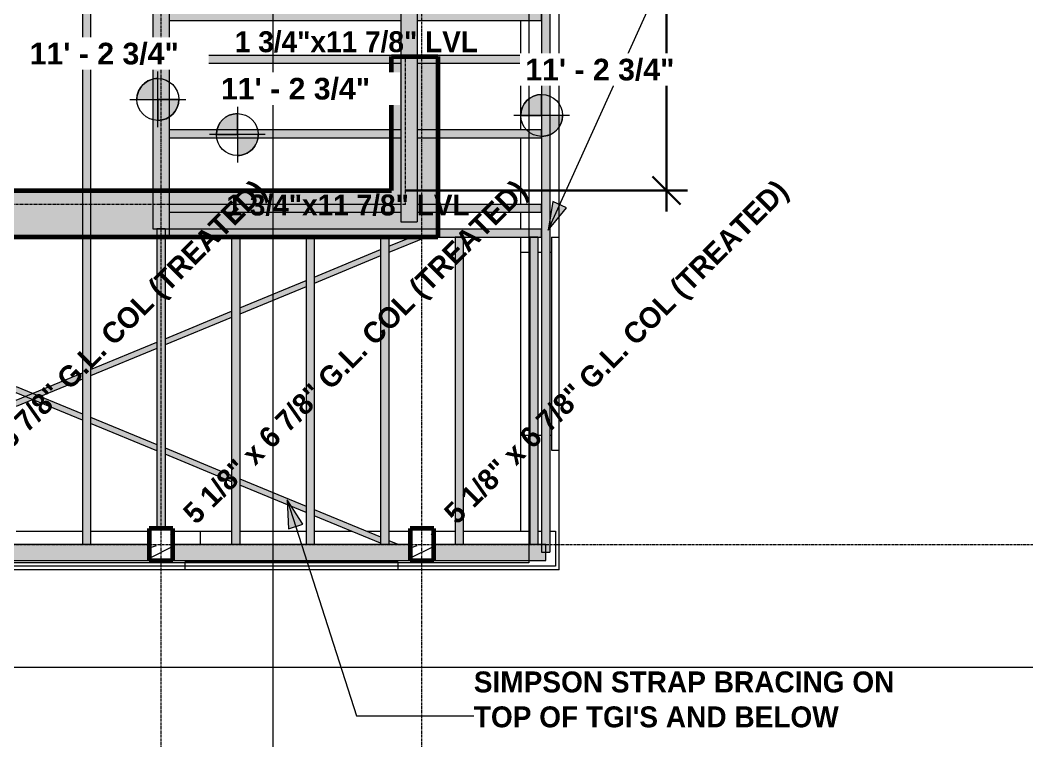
# Model space of a CAD drawing. Header units: inches. Extents: x -3226 to -1722, y 8184 to 8997.
# Drawn here: x -2132 to -1915.9, y 8584.4 to 8739.2 of the extents above; entities that cross this region are included whole.
import ezdxf

# ---------------------------------------------------------------- set-up
doc = ezdxf.new("R2010")
doc.units = ezdxf.units.IN
doc.header["$MEASUREMENT"] = 0
doc.linetypes.add('Dash 1_16_', pattern=[0.12499999999999999, 0.06249999999999999, -0.06249999999999999])
doc.linetypes.add('Grid Line 1_2_', pattern=[0.8749999999999999, 0.4999999999999999, -0.125, 0.125, -0.125])
for name, color, linetype, lineweight in [('A-ANNO-DIMS-1', 211, 'Continuous', 30), ('A-ANNO-NOTE', 131, 'Continuous', 9), ('A-DETL-1', 90, 'Dash 1_16_', 9), ('G-ANNO-DIMS', 111, 'Continuous', 9), ('G-ANNO-SYMB', 111, 'Continuous', 9), ('G-ANNO-TEXT', 231, 'Continuous', 9), ('I-WALL', 2, 'Continuous', 18), ('S-BEAM', 12, 'Continuous', 9), ('S-BEAM-1', 63, 'Continuous', 9), ('S-BEAM-2', 143, 'Continuous', 9), ('S-BEAM-IDEN', 2, 'Continuous', 9), ('S-COLS', 52, 'Continuous', 9), ('S-COLS-1', 7, 'Continuous', 9), ('S-COLS-2', 52, 'Continuous', 60), ('S-COLS-IDEN', 171, 'Continuous', 9), ('S-FNDN-3', 32, 'Continuous', 60), ('S-GRID-1', 1, 'Grid Line 1_2_', 9)]:
    doc.layers.add(name, color=color, linetype=linetype, lineweight=lineweight)
doc.layers.add('S-FNDN-1', color=32, linetype='Continuous', lineweight=18, transparency=0.4)
doc.styles.add('Arial_B', font='arialbd.ttf', dxfattribs={"height": 4.642857142857141})
doc.styles.add('Century Gothic_B', font='GOTHICB.TTF', dxfattribs={"height": 4.499999999999996})
doc.dimstyles.new('OD__1_16__Tol__', dxfattribs={"dimscale": 12, "dimtxt": 4.698757213728865, "dimasz": 0.5, "dimexe": 0.375, "dimexo": 0.2500000000000001, "dimgap": 0.06250000000000001, "dimtad": 1, "dimdec": 4, "dimrnd": 0.0625, "dimzin": 3, "dimdsep": 46, "dimlunit": 4, "dimtxsty": 'Century Gothic_B', "dimblk1": 'OBLIQUE', "dimblk2": 'OBLIQUE', "dimsah": 1, "dimcen": 0.09, "dimdle": 0.375, "dimazin": 0, "dimtfac": 1, "dimtdec": 4, "dimtix": 1, "dimtmove": 0, "dimatfit": 3, "dimfxl": 1, "dimtvp": 1, "dimtfill": 1, "dimfrac": 2, "dimtolj": 1, "dimtzin": 0, "dimlwd": 30, "dimlwe": 30, "dimarcsym": 2})

# ---------------------------------------------------------------- blocks, each defined once
blk = doc.blocks.new('Timber-Column - 5 1_8_ x 6 7_8_ G_L_ COL _TREATED_-1943518-FRAMING - 2ND FLOOR')
at = {"layer": 'S-COLS-1'}
h = blk.add_hatch(dxfattribs=at)
h.set_pattern_fill('FP_1', color=256, style=0, pattern_type=2)
h.set_pattern_definition([(216.87, (2048.973, -4163.885), (23.98977142872239, 15.99364285576162), [3.998, -35.986]), (206.565, (2053.771, -4166.284000000001), (-7.997080657381741, -7.996619158077422), [8.941, -8.941]), (198.435, (2053.771, -4170.282999999999), (-15.99384457876375, -7.997098260641131), [5.057999999999999, -20.23])])
h.paths.add_polyline_path([(2.562499999998181, -3.437499999997299), (2.562499999998181, 3.437500000003183), (-2.562500000001762, 3.437500000003098), (-2.562500000001762, -3.437499999997214), (0.954943077649716, -3.437499999997129)], flags=0)
at = {"layer": 'S-COLS-2'}
for p, q in [((-2.562500000000005, 3.437499999999996), (-2.562500000000005, -3.4375)), ((2.562499999999993, 3.437499999999996), (-2.562500000000005, 3.437499999999996)), ((2.562499999999993, -3.4375), (2.562499999999993, 3.437499999999996)), ((-2.562500000000005, -3.4375), (2.562499999999993, -3.4375))]:
    blk.add_line(p, q, dxfattribs=at)
blk = doc.blocks.new('Timber-Column - 5 1_8_ x 6 7_8_ G_L_ COL _TREATED_-1943520-FRAMING - 2ND FLOOR')
at = {"layer": 'S-COLS-1'}
h = blk.add_hatch(dxfattribs=at)
h.set_pattern_fill('FP_9', color=256, style=0, pattern_type=2)
h.set_pattern_definition([(216.87, (2104.973, -4163.885), (23.98977142872239, 15.99364285576162), [3.998, -35.986]), (206.565, (2109.771, -4166.284000000001), (-7.997080657381741, -7.996619158077422), [8.941, -8.941]), (198.435, (2109.771, -4170.282999999999), (-15.99384457876375, -7.997098260641131), [5.057999999999999, -20.23])])
h.paths.add_polyline_path([(2.56249999999784, -3.437499999996021), (2.56249999999784, 3.437500000004291), (-2.562500000002103, 3.437500000004291), (-2.562500000002103, -3.437499999996021), (-0.3302708750968577, -3.437499999996021)], flags=0)
at = {"layer": 'S-COLS-2'}
for p, q in [((-2.562500000000005, 3.437499999999996), (-2.562500000000005, -3.4375)), ((2.562499999999993, 3.437499999999996), (-2.562500000000005, 3.437499999999996)), ((2.562499999999993, -3.4375), (2.562499999999993, 3.437499999999996)), ((-2.562500000000005, -3.4375), (2.562499999999993, -3.4375))]:
    blk.add_line(p, q, dxfattribs=at)
blk = doc.blocks.new('Plywood Web Joist - 11 7_8_ TJI110 _ 16_ O_C_-V10-FRAMING - 2ND FLOOR')
at = {"layer": 'S-BEAM-2'}
h = blk.add_hatch(color=256, dxfattribs=at)
h.paths.add_polyline_path([(40.05968124512599, -0.8749999999960493), (40.40624999999948, -0.8749999999960493), (40.40624999999948, 0.8750000000041495), (13.65625000000301, 0.8750000000041495), (13.65625000000301, 0.5624999999887449), (18.1562500000071, 0.5624999999887449), (18.1562500000071, -0.8749999999960493), (37.65624999999977, -0.8749999999960493)], flags=0)
h.paths.add_polyline_path([(-39.53125000000232, -0.8749999999961345), (8.156250000006478, -0.8749999999960493), (8.156250000006478, 0.5624999999887449), (10.15625000000295, 0.5624999999887449), (10.15625000000295, 0.8750000000041495), (-39.53125000000232, 0.8750000000040642), (-39.53125000000232, 0.5624999999886596)], flags=0)
at = {"layer": 'S-BEAM'}
for p, q in [((-39.53125000000062, 0.8749999999999303), (-39.53125000000062, -0.8750000000000685)), ((-39.53125000000062, 0.8749999999999303), (10.15625000000461, 0.8749999999999303)), ((13.65625000000475, 0.8749999999999303), (40.40625000000119, 0.8749999999999303)), ((40.40625000000119, -0.8750000000000687), (40.40625000000119, 0.8749999999999302)), ((-39.53125000000062, -0.8750000000000687), (8.156250000007192, -0.8750000000000687)), ((8.156250000007192, -0.8750000000000687), (10.15625000000461, -0.8750000000000687)), ((13.65625000000475, -0.8750000000000687), (18.15625000000719, -0.8750000000000687)), ((18.15625000000719, -0.8750000000000687), (40.40625000000119, -0.8750000000000687))]:
    blk.add_line(p, q, dxfattribs=at)
blk = doc.blocks.new('Plywood Web Joist - 11 7_8_ TJI110 _ 16_ O_C_-V8-FRAMING - 2ND FLOOR')
at = {"layer": 'S-BEAM-2'}
h = blk.add_hatch(color=256, dxfattribs=at)
h.paths.add_polyline_path([(8.156249999999828, -0.8749999999957935), (8.156249999999828, 0.8750000000043626), (-39.53125000000249, 0.8750000000042774), (-39.53125000000249, -0.8749999999958787)], flags=0)
h.paths.add_polyline_path([(18.15625000000113, -0.8749999999957508), (40.40624999999931, -0.8749999999957082), (40.40624999999931, 0.8750000000044479), (18.15625000000113, 0.8750000000044053)], flags=0)
at = {"layer": 'S-BEAM'}
for p, q in [((-39.53125000000062, 0.8749999999999303), (-39.53125000000062, -0.8750000000000685)), ((-39.53125000000062, 0.8749999999999303), (8.156250000001757, 0.8749999999999303)), ((8.156250000001757, 0.8749999999999303), (10.15625000000429, 0.8749999999999303)), ((13.65625000000443, 0.8749999999999303), (18.15625000000191, 0.8749999999999303)), ((18.15625000000191, 0.8749999999999303), (40.40625000000119, 0.8749999999999303)), ((40.40625000000119, -0.8750000000000687), (40.40625000000119, 0.8749999999999302)), ((-39.53125000000062, -0.8750000000000687), (8.156250000001757, -0.8750000000000687)), ((8.156250000001757, -0.8750000000000687), (10.15625000000429, -0.8750000000000687)), ((13.65625000000443, -0.8750000000000687), (18.15625000000207, -0.8750000000000687)), ((18.15625000000207, -0.8750000000000687), (40.40625000000119, -0.8750000000000687))]:
    blk.add_line(p, q, dxfattribs=at)
blk = doc.blocks.new('LVL-Laminated Veneer Lumber - 1 3_4_x11 7_8_ LVL-1959902-FRAMING - 2ND FLOOR')
at = {"layer": 'S-BEAM-1'}
blk.add_hatch(color=256, dxfattribs=at).paths.add_polyline_path([(18.15625000000727, -0.8749999999986925), (40.40624999999965, -0.8749999999958787), (40.40624999999948, 0.8750000000044053), (18.1562500000071, 0.8750000000044053)], flags=0)
at = {"layer": 'S-BEAM'}
for p, q in [((-39.53125000000096, 0.8749999999999593), (-39.53125000000096, -0.8750000000001724)), ((-39.53125000000096, 0.8749999999999593), (18.15625000000862, 0.8749999999999593)), ((18.15625000000862, 0.8749999999999593), (40.40625000000119, 0.8749999999999593)), ((40.40625000000119, -0.8750000000001724), (40.40625000000119, 0.8749999999999593)), ((-39.53125000000096, -0.8750000000001724), (18.15625000000879, -0.8750000000001724)), ((18.15625000000879, -0.8750000000001724), (40.40625000000119, -0.8750000000001724))]:
    blk.add_line(p, q, dxfattribs=at)
blk = doc.blocks.new('LVL-Laminated Veneer Lumber - _2_-1 3_4_ x 11 7_8_ LVL-1960504-FRAMING - 2ND FLOOR')
at = {"layer": 'S-BEAM-1'}
h = blk.add_hatch(color=256, dxfattribs=at)
h.paths.add_polyline_path([(-149.5937500000666, -1.749999999997214), (-96.8437500000022, -1.749999999997129), (-96.8437500000022, 1.750000000003609), (-149.5937500000666, 1.750000000003524), (-149.5937500000666, 1.280994867670728)], flags=0)
h.paths.add_polyline_path([(152.6562500000004, -1.749999999996703), (156.2812499999986, -1.749999999996703), (156.2812499999986, 1.750000000004036), (132.2812499999962, 1.750000000004036), (132.2812499999962, -1.749999999996703), (152.5266203703706, -1.749999999996703)], flags=0)
h.paths.add_polyline_path([(-91.71875000000243, -1.749999999997129), (-40.84375000000386, -1.749999999997044), (-40.84375000000386, 1.750000000003695), (-91.71875000000243, 1.750000000003609), (-91.71875000000243, -0.719820717127618)], flags=0)
h.paths.add_polyline_path([(-30.10041053560064, -1.749999999996873), (15.15624999999721, -1.749999999996788), (15.15624999999721, 1.75000000000378), (-35.71875000000392, 1.750000000003695), (-35.71875000000392, -1.749999999996873)], flags=0)
h.paths.add_polyline_path([(127.1562499999963, -1.749999999996532), (127.1562499999963, 1.750000000004036), (76.28124999999771, 1.75000000000395), (76.28124999999771, -1.749999999996618)], flags=0)
h.paths.add_polyline_path([(20.28124999999715, -1.749999999996788), (71.15624999999777, -1.749999999996618), (71.15624999999777, 1.75000000000395), (20.28124999999715, 1.75000000000378), (20.28124999999715, 1.68974103586001)], flags=0)
at = {"layer": 'S-BEAM'}
for p, q in [((-153.7187500000003, 1.749999999999959), (-149.5937500000648, 1.749999999999959)), ((-149.5937500000648, 1.749999999999959), (-96.84375000000043, 1.749999999999959)), ((-91.71875000000054, 1.749999999999959), (-40.84375000000203, 1.749999999999959)), ((-35.71875000000215, 1.749999999999959), (15.1562499999989, 1.749999999999959)), ((20.2812499999988, 1.749999999999959), (71.15624999999952, 1.749999999999959)), ((76.28124999999942, 1.749999999999959), (127.156249999998, 1.749999999999959)), ((132.2812499999978, 1.749999999999959), (156.2812500000001, 1.749999999999959)), ((156.2812500000001, -1.750000000000173), (156.2812500000001, 1.749999999999959)), ((-153.7187500000003, -1.750000000000173), (-152.5937499998135, -1.750000000000173)), ((-152.5937499998135, -1.750000000000173), (-149.5937500000648, -1.750000000000173)), ((-149.5937500000648, -1.750000000000173), (-96.84375000000043, -1.750000000000173)), ((-91.71875000000054, -1.750000000000173), (-40.84375000000203, -1.750000000000173)), ((-35.71875000000215, -1.750000000000173), (15.1562499999989, -1.750000000000173)), ((20.2812499999988, -1.750000000000173), (71.15624999999952, -1.750000000000173)), ((76.28124999999942, -1.750000000000173), (127.156249999998, -1.750000000000173)), ((132.2812499999978, -1.750000000000173), (156.2812500000001, -1.750000000000173))]:
    blk.add_line(p, q, dxfattribs=at)
blk = doc.blocks.new('LVL-Laminated Veneer Lumber - _2_-1 3_4_ x 11 7_8_ LVL-1960453-FRAMING - 2ND FLOOR')
at = {"layer": 'S-BEAM-1'}
blk.add_hatch(color=256, dxfattribs=at).paths.add_polyline_path([(81.75000000001022, -0.3302708750966871), (81.75000000001022, 1.749999999998579), (-82.25000000001744, 1.749999999998408), (-82.25000000001744, -1.750000000001989), (81.75000000001022, -1.750000000001819)], flags=0)
at = {"layer": 'S-BEAM'}
for p, q in [((-82.25000000001265, 1.749999999999959), (81.75000000001414, 1.749999999999959)), ((81.75000000001414, 1.749999999999959), (90.00000000001158, 1.749999999999959)), ((90.00000000001158, -1.750000000000173), (90.00000000001158, 1.749999999999959)), ((-82.25000000001265, -1.750000000000173), (81.75000000001414, -1.750000000000173)), ((81.75000000001414, -1.750000000000173), (90.00000000001158, -1.750000000000173))]:
    blk.add_line(p, q, dxfattribs=at)
blk = doc.blocks.new('LVL-Laminated Veneer Lumber - _2_-1 3_4_ x 11 7_8_ LVL-2008976-FRAMING - 2ND FLOOR')
at = {"layer": 'S-BEAM-1'}
blk.add_hatch(color=256, dxfattribs=at).paths.add_polyline_path([(52.62500000001011, -1.750000000001819), (52.62500000001011, 1.749999999998238), (-53.87499999999017, 1.749999999998067), (-53.87499999999013, -1.750000000001989), (43.18286371488326, -1.750000000001819)], flags=0)
at = {"layer": 'S-BEAM'}
for p, q in [((-53.87499999998508, 1.749999999999959), (52.6250000000151, 1.749999999999959)), ((52.6250000000151, 1.749999999999959), (88.12499999999999, 1.749999999999959)), ((88.12499999999999, -1.750000000000173), (88.12499999999999, 1.749999999999959)), ((-53.87499999998508, -1.750000000000173), (52.62500000001512, -1.750000000000173)), ((52.62500000001512, -1.750000000000173), (88.12499999999999, -1.750000000000173))]:
    blk.add_line(p, q, dxfattribs=at)
blk = doc.blocks.new('LVL-Laminated Veneer Lumber - 1 3_4_x11 7_8_ LVL-1960503-FRAMING - 2ND FLOOR')
at = {"layer": 'S-BEAM-1'}
blk.add_hatch(color=256, dxfattribs=at).paths.add_polyline_path([(125.1562499999963, 0.874999999998863), (-126.0312500000044, 0.874999999998522), (-126.0312500000044, -0.8750000000019326), (123.4062499999959, -0.8750000000015915), (123.4062499999959, -3.069544618483632e-12), (125.1562499999963, -3.069544618483632e-12)], flags=0)
at = {"layer": 'S-BEAM'}
for p, q in [((-126.0312499999995, 0.8749999999999593), (125.15625, 0.8749999999999593)), ((125.15625, -0.8750000000001724), (125.15625, 0.8749999999999593)), ((-126.0312499999995, -0.8750000000001724), (125.15625, -0.8750000000001724))]:
    blk.add_line(p, q, dxfattribs=at)
blk = doc.blocks.new('LVL-Laminated Veneer Lumber - 1 3_4_x11 7_8_ LVL-V16-FRAMING - 2ND FLOOR')
at = {"layer": 'S-BEAM-1'}
h = blk.add_hatch(color=256, dxfattribs=at)
h.paths.add_polyline_path([(-18.15625000000062, 0.874999999998522), (-40.4062499999988, 0.8749999999997157), (-40.4062499999988, -0.8750000000045758), (-13.65625000000233, -0.87500000000594), (-13.65625000000233, 0.8749999999983514)], flags=0)
h.paths.add_polyline_path([(-10.15625000000227, 0.8749999999980956), (-10.15625000000227, -0.8750000000061958), (39.53125000000301, -0.8750000000087538), (39.53125000000301, 0.8749999999955377), (-8.156249999999316, 0.8749999999980104)], flags=0)
at = {"layer": 'S-BEAM'}
for p, q in [((-40.4062500000005, 0.8750000000001724), (-40.4062500000005, -0.8749999999999593)), ((-13.65625000000471, 0.8750000000001724), (-40.4062500000005, 0.8750000000001724)), ((39.53125000000096, 0.8750000000001724), (-10.15625000000456, 0.8750000000001724)), ((39.53125000000096, -0.8749999999999593), (39.53125000000096, 0.8750000000001724)), ((-13.65625000000471, -0.8749999999999593), (-40.4062500000005, -0.8749999999999593)), ((39.53125000000096, -0.8749999999999593), (-10.15625000000456, -0.8749999999999593))]:
    blk.add_line(p, q, dxfattribs=at)
blk = doc.blocks.new('Plywood Web Joist - 11 7_8_ TJI110 _ 16_ O_C_-V17-FRAMING - 2ND FLOOR')
at = {"layer": 'S-BEAM-2'}
blk.add_hatch(color=256, dxfattribs=at).paths.add_polyline_path([(39.29440960488687, -0.874999999995964), (40.40624999999948, -0.874999999995964), (40.40624999999948, 0.8750000000041495), (18.1562500000071, 0.8750000000041495), (18.1562500000071, -0.874999999995964), (37.65624999999977, -0.874999999995964)], flags=0)
at = {"layer": 'S-BEAM'}
for p, q in [((-39.53125000000062, 0.8749999999999303), (-39.53125000000062, -0.8750000000000685)), ((-39.53125000000062, 0.8749999999999303), (10.15625000000461, 0.8749999999999303)), ((13.65625000000475, 0.8749999999999303), (18.15625000000831, 0.8749999999999303)), ((18.15625000000831, 0.8749999999999303), (40.40625000000119, 0.8749999999999303)), ((40.40625000000119, -0.8750000000000687), (40.40625000000119, 0.8749999999999302)), ((-39.53125000000062, -0.8750000000000687), (10.15625000000461, -0.8750000000000687)), ((13.65625000000475, -0.8750000000000687), (18.15625000000847, -0.8750000000000687)), ((18.15625000000847, -0.8750000000000687), (40.40625000000119, -0.8750000000000687))]:
    blk.add_line(p, q, dxfattribs=at)
blk = doc.blocks.new('Structural Stiffeners 1 - Structural Stiffeners 1-1941439-FRAMING - 2ND FLOOR')
at = {"layer": 'S-BEAM'}
h = blk.add_hatch(color=256, dxfattribs=at)
h.paths.add_polyline_path([(8626.631881505387, 2050.969784290767), (8627.429337944275, 2052.899183847679), (8626.631881505387, 2052.899183847679)], flags=0)
h.paths.add_polyline_path([(8626.800082770264, 2054.649183847678), (8628.152645235941, 2054.649183847678), (8634.042433182369, 2068.899183847678), (8632.689870716691, 2068.899183847678)], flags=0)
h.paths.add_polyline_path([(8633.413178008359, 2070.649183847679), (8634.765740474035, 2070.649183847679), (8640.655528420462, 2084.899183847679), (8639.302965954786, 2084.899183847679)], flags=0)
h.paths.add_polyline_path([(8640.026273246453, 2086.649183847679), (8641.378835712128, 2086.649183847679), (8647.268623658556, 2100.899183847679), (8645.91606119288, 2100.899183847679)], flags=0)
h.paths.add_polyline_path([(8646.639368484546, 2102.649183847679), (8647.991930950224, 2102.649183847679), (8653.881718896653, 2116.899183847682), (8652.529156430975, 2116.899183847682)], flags=0)
h.paths.add_polyline_path([(8653.252463722642, 2118.649183847682), (8654.605026188317, 2118.649183847682), (8658.329564940736, 2127.660489128058), (8657.653283707896, 2129.296712308859)], flags=0)
h.paths.add_polyline_path([(8658.329564940736, 2130.93293548966), (8659.005846173573, 2129.296712308859), (8660.494814134745, 2132.899183847682), (8659.142251669069, 2132.899183847682)], flags=0)
h.paths.add_polyline_path([(8659.865558960737, 2134.649183847683), (8661.218121426413, 2134.649183847683), (8667.10790937284, 2148.899183847682), (8665.755346907164, 2148.899183847682)], flags=0)
h.paths.add_polyline_path([(8666.478654198829, 2150.649183847682), (8667.831216664506, 2150.649183847682), (8673.721004610934, 2164.899183847682), (8672.368442145256, 2164.899183847682)], flags=0)
h.paths.add_polyline_path([(8673.091749436924, 2166.649183847683), (8674.444311902602, 2166.649183847683), (8680.33409984903, 2180.899183847683), (8678.981537383352, 2180.899183847683)], flags=0)
h.paths.add_polyline_path([(8679.704844675018, 2182.649183847683), (8681.057407140695, 2182.649183847683), (8686.947195087123, 2196.899183847682), (8685.594632621445, 2196.899183847682)], flags=0)
h.paths.add_polyline_path([(8686.317939913113, 2198.649183847683), (8687.670502378789, 2198.649183847683), (8693.560290325217, 2212.899183847682), (8692.207727859539, 2212.899183847682), (8689.18808959877, 2205.593344383283)], flags=0)
h = blk.add_hatch(color=256, dxfattribs=at)
h.paths.add_polyline_path([(8626.631881505387, 2204.351193965349), (8628.988627502682, 2198.649183847683), (8630.341189968358, 2198.649183847683), (8626.631881505387, 2207.623640326951), (8626.631881505387, 2205.593344383283)], flags=0)
h.paths.add_polyline_path([(8629.711934794348, 2196.899183847682), (8635.601722740776, 2182.649183847683), (8636.954285206451, 2182.649183847683), (8631.064497260024, 2196.899183847682)], flags=0)
h.paths.add_polyline_path([(8636.325030032442, 2180.899183847683), (8642.21481797887, 2166.649183847683), (8643.567380444547, 2166.649183847683), (8637.67759249812, 2180.899183847683)], flags=0)
h.paths.add_polyline_path([(8642.938125270535, 2164.899183847682), (8648.827913216963, 2150.649183847682), (8650.18047568264, 2150.649183847682), (8644.290687736213, 2164.899183847682)], flags=0)
h.paths.add_polyline_path([(8649.55122050863, 2148.899183847682), (8655.441008455058, 2134.649183847683), (8656.793570920734, 2134.649183847683), (8650.903782974307, 2148.899183847682)], flags=0)
h.paths.add_polyline_path([(8656.164315746724, 2132.899183847682), (8662.054103693152, 2118.649183847682), (8663.40666615883, 2118.649183847682), (8657.516878212402, 2132.899183847682)], flags=0)
h.paths.add_polyline_path([(8662.777410984818, 2116.899183847682), (8668.667198931247, 2102.649183847679), (8670.019761396925, 2102.649183847679), (8664.129973450496, 2116.899183847682)], flags=0)
h.paths.add_polyline_path([(8669.390506222913, 2100.899183847679), (8675.28029416934, 2086.649183847679), (8676.632856635018, 2086.649183847679), (8670.743068688591, 2100.899183847679)], flags=0)
h.paths.add_polyline_path([(8676.003601461009, 2084.899183847679), (8681.893389407436, 2070.649183847679), (8683.245951873112, 2070.649183847679), (8677.356163926685, 2084.899183847679)], flags=0)
h.paths.add_polyline_path([(8682.616696699102, 2068.899183847678), (8688.50648464553, 2054.649183847678), (8689.859047111207, 2054.649183847678), (8683.96925916478, 2068.899183847678)], flags=0)
h.paths.add_polyline_path([(8689.229791937196, 2052.899183847679), (8692.569381505375, 2044.819240770035), (8692.569381505358, 2048.091687131674), (8690.582354402874, 2052.899183847679)], flags=0)
for p, q in [((8686.31793991311, 2198.649183847681), (8692.207727859537, 2212.899183847681)), ((8693.560290325215, 2212.899183847681), (8687.670502378787, 2198.649183847681)), ((8626.631881505384, 2207.62364032695), (8630.341189968354, 2198.649183847681)), ((8628.988627502677, 2198.649183847681), (8626.631881505384, 2204.351193965349)), ((8635.601722740772, 2182.649183847682), (8629.711934794344, 2196.899183847681)), ((8631.064497260022, 2196.899183847681), (8636.95428520645, 2182.649183847682)), ((8679.704844675014, 2182.649183847681), (8685.594632621442, 2196.899183847681)), ((8686.94719508712, 2196.899183847681), (8681.057407140692, 2182.649183847681)), ((8642.214817978866, 2166.649183847681), (8636.325030032438, 2180.899183847681)), ((8637.677592498116, 2180.899183847681), (8643.567380444543, 2166.649183847681)), ((8673.09174943692, 2166.649183847681), (8678.981537383348, 2180.899183847681)), ((8680.334099849026, 2180.899183847681), (8674.444311902598, 2166.649183847681)), ((8648.82791321696, 2150.649183847681), (8642.938125270532, 2164.899183847681)), ((8644.29068773621, 2164.899183847681), (8650.180475682637, 2150.649183847681)), ((8666.478654198827, 2150.649183847681), (8672.368442145254, 2164.899183847681)), ((8673.721004610932, 2164.899183847681), (8667.831216664505, 2150.649183847681)), ((8655.441008455055, 2134.649183847681), (8649.551220508627, 2148.899183847681)), ((8650.903782974305, 2148.899183847681), (8656.793570920732, 2134.649183847682)), ((8659.865558960732, 2134.649183847682), (8665.755346907159, 2148.899183847681)), ((8667.107909372837, 2148.899183847681), (8661.21812142641, 2134.649183847682)), ((8653.252463722638, 2118.649183847681), (8659.142251669065, 2132.899183847681)), ((8660.494814134743, 2132.899183847681), (8654.605026188316, 2118.649183847681)), ((8662.054103693148, 2118.649183847681), (8656.16431574672, 2132.899183847681)), ((8657.516878212398, 2132.899183847681), (8663.406666158826, 2118.649183847681)), ((8646.639368484543, 2102.649183847677), (8652.529156430972, 2116.899183847681)), ((8653.88171889665, 2116.899183847681), (8647.99193095022, 2102.649183847677)), ((8668.667198931244, 2102.649183847677), (8662.777410984816, 2116.899183847681)), ((8664.129973450492, 2116.899183847681), (8670.019761396921, 2102.649183847677)), ((8640.026273246449, 2086.649183847678), (8645.916061192876, 2100.899183847678)), ((8647.268623658554, 2100.899183847678), (8641.378835712127, 2086.649183847677)), ((8675.280294169337, 2086.649183847677), (8669.39050622291, 2100.899183847677)), ((8670.743068688587, 2100.899183847677), (8676.632856635015, 2086.649183847677)), ((8633.413178008353, 2070.649183847677), (8639.302965954781, 2084.899183847677)), ((8640.655528420459, 2084.899183847677), (8634.765740474031, 2070.649183847677)), ((8681.893389407433, 2070.649183847677), (8676.003601461005, 2084.899183847677)), ((8677.356163926683, 2084.899183847677), (8683.24595187311, 2070.649183847677)), ((8626.80008277026, 2054.649183847677), (8632.689870716687, 2068.899183847677)), ((8634.042433182365, 2068.899183847677), (8628.152645235938, 2054.649183847677)), ((8688.506484645526, 2054.649183847677), (8682.616696699099, 2068.899183847677)), ((8683.969259164776, 2068.899183847677), (8689.859047111204, 2054.649183847677)), ((8627.429337944272, 2052.899183847677), (8626.631881505384, 2050.969784290764)), ((8692.56938150537, 2044.819240770034), (8689.229791937192, 2052.899183847677)), ((8690.58235440287, 2052.899183847677), (8692.569381505355, 2048.091687131672))]:
    blk.add_line(p, q, dxfattribs=at)
blk = doc.blocks.new('Plywood Web Joist - 11 7_8_ TJI360 _ 16_ O_C_-2000565-FRAMING - 2ND FLOOR')
at = {"layer": 'S-BEAM-2'}
blk.add_hatch(color=256, dxfattribs=at).paths.add_polyline_path([(33.40624999998231, 0.8749999999986925), (-32.53124999999138, 0.8749999999986925), (-32.53124999999138, -0.8750000000015915), (33.40624999998231, -0.8750000000015915)], flags=0)
at = {"layer": 'S-BEAM'}
for p, q in [((-32.5312499999881, 0.8749999999999303), (-32.5312499999881, -0.8750000000000685)), ((-32.5312499999881, 0.8749999999999303), (33.40624999998658, 0.8749999999999303)), ((33.40624999998658, -0.8750000000000687), (33.40624999998658, 0.8749999999999302)), ((-32.5312499999881, -0.8750000000000687), (33.40624999998658, -0.8750000000000687))]:
    blk.add_line(p, q, dxfattribs=at)
blk = doc.blocks.new('Plywood Web Joist - 11 7_8_ TJI360 _ 16_ O_C_-V29-FRAMING - 2ND FLOOR')
at = {"layer": 'S-BEAM-2'}
blk.add_hatch(color=256, dxfattribs=at).paths.add_polyline_path([(33.40624999998231, 0.8749999999983514), (-32.53124999998857, 0.8749999999983514), (-32.53124999998857, -0.875000000001762), (33.40624999998231, -0.875000000001762), (33.40624999998231, -0.4680468046922783)], flags=0)
at = {"layer": 'S-BEAM'}
for p, q in [((-32.5312499999881, 0.8749999999999303), (-32.5312499999881, -0.8750000000000685)), ((-32.5312499999881, 0.8749999999999303), (33.40624999998658, 0.8749999999999303)), ((33.40624999998658, -0.8750000000000687), (33.40624999998658, 0.8749999999999302)), ((-32.5312499999881, -0.8750000000000687), (33.40624999998658, -0.8750000000000687))]:
    blk.add_line(p, q, dxfattribs=at)
blk = doc.blocks.new('Plywood Web Joist - 11 7_8_ TJI360 _ 16_ O_C_-2273174-FRAMING - 2ND FLOOR')
at = {"layer": 'S-BEAM-2'}
blk.add_hatch(color=256, dxfattribs=at).paths.add_polyline_path([(30.03124999998266, 0.8749999999981809), (-32.53124999998848, 0.8749999999981809), (-32.53124999998848, -0.8750000000019326), (30.03124999998266, -0.8750000000019326), (30.03124999998266, -0.3302708751026557)], flags=0)
at = {"layer": 'S-BEAM'}
for p, q in [((-34.28124999998612, 0.8749999999999303), (-34.28124999998612, -0.8750000000000685)), ((-34.28124999998612, 0.8749999999999303), (-32.53124999998509, 0.8749999999999303)), ((-32.53124999998509, 0.8749999999999303), (30.03124999998691, 0.8749999999999303)), ((-34.28124999998612, -0.8750000000000687), (-32.53124999998509, -0.8750000000000687)), ((-32.53124999998509, -0.8750000000000687), (30.03124999998691, -0.8750000000000687))]:
    blk.add_line(p, q, dxfattribs=at)
blk = doc.blocks.new('Plywood Web Joist - 11 7_8_ TJI360 _ 16_ O_C_-2000566-FRAMING - 2ND FLOOR')
at = {"layer": 'S-BEAM-2'}
h = blk.add_hatch(color=256, dxfattribs=at)
h.paths.add_polyline_path([(124.7187499999961, 0.8749999999990336), (58.78125000002523, 0.8749999999990336), (58.78125000002523, -0.875000000001421), (124.7187499999961, -0.875000000001421)], flags=0)
h.paths.add_polyline_path([(48.78125000002486, 0.874999999998863), (-115.2187500000028, 0.8749999999986925), (-115.2187500000028, -0.875000000001762), (48.78125000002486, -0.8750000000015915)], flags=0)
at = {"layer": 'S-BEAM'}
for p, q in [((-115.2187499999987, 0.8749999999999303), (48.78125000002782, 0.8749999999999303)), ((48.78125000002782, 0.8749999999999303), (58.78125000002807, 0.8749999999999303)), ((58.78125000002807, 0.8749999999999303), (124.7187500000002, 0.8749999999999303)), ((124.7187500000002, -0.8750000000000687), (124.7187500000002, 0.8749999999999302)), ((-115.2187499999987, -0.8750000000000687), (48.78125000002782, -0.8750000000000687)), ((48.78125000002782, -0.8750000000000687), (58.78125000002798, -0.8750000000000687)), ((58.78125000002798, -0.8750000000000687), (124.7187500000002, -0.8750000000000687))]:
    blk.add_line(p, q, dxfattribs=at)
blk = doc.blocks.new('_Oblique')
at = {"color": 0, "linetype": 'ByBlock', "lineweight": -2}
blk.add_line((-0.5, -0.5), (0.5, 0.5), dxfattribs=at)
blk = doc.blocks.new('DIMBLOCK2-FRAMING - 2ND FLOOR')
at = {"layer": 'A-ANNO-DIMS-1', "color": 0, "lineweight": 30, "transparency": 16777216}
for p, q in [((-1993.314950775969, 8698.069381505364), (-1993.314950775969, 8871.069381505391)), ((-2049.336683847666, 8866.569381505391), (-1988.814950775969, 8866.569381505391)), ((-2049.33668384766, 8702.569381505364), (-1988.814950775969, 8702.569381505364))]:
    blk.add_line(p, q, dxfattribs=at)
at = {"layer": 'Defpoints', "color": 0, "transparency": 16777216}
for p in [(-2052.336683847666, 8866.569381505391), (-1993.314950775969, 8866.569381505391), (-2052.33668384766, 8702.569381505364)]:
    blk.add_point(p, dxfattribs=at)
at = {"layer": 'A-ANNO-DIMS-1', "color": 0, "lineweight": 30, "transparency": 16777216, "xscale": 5.999999999999999, "yscale": 5.999999999999999, "zscale": 5.999999999999999}
for p, rotation in [((-1993.314950775969, 8866.569381505391), 90), ((-1993.314950775969, 8702.569381505364), 270)]:
    blk.add_blockref('_Oblique', p, dxfattribs=dict(at, rotation=rotation))
at = {"layer": 'A-ANNO-DIMS-1', "color": 0, "transparency": 16777216, "insert": (-1996.42813910071, 8784.569381505375), "char_height": 4.499999999999996, "attachment_point": 5, "rotation": 90, "style": 'Century Gothic_B', "bg_fill": 3, "box_fill_scale": 1.25, "bg_fill_color": 256, "bg_fill_true_color": 13158600, "bg_fill_transparency": 0}
blk.add_mtext('\\A1;13\'-8"', dxfattribs=at)
blk = doc.blocks.new('Spot Elevations - Spot Elevation - Target Filled-1560264-FRAMING - 2ND FLOOR')
at = {"layer": 'G-ANNO-DIMS'}
h = blk.add_hatch(color=256, dxfattribs=at)
edge = h.paths.add_edge_path(flags=0)
edge.add_line((1.249000902703301e-16, 0), (-0.09374999999999985, 0))
edge.add_arc((5.724587470723462e-16, -3.434752482434078e-16), 0.09375000000000037, 90.00000000000063, 180.0000000000002, ccw=False)
edge.add_line((1.249000902703301e-16, 0.09375000000000007), (1.249000902703301e-16, 0))
h = blk.add_hatch(color=256, dxfattribs=at)
edge = h.paths.add_edge_path(flags=0)
edge.add_line((1.249000902703301e-16, 0), (0.09375000000000029, 0))
edge.add_arc((2.289834988289385e-16, 6.245004513516504e-17), 0.09374999999999996, 269.99999999999955, 359.99999999999966, ccw=False)
edge.add_line((1.249000902703301e-16, -0.09375), (1.249000902703301e-16, 0))
for p, q in [((-2.706168622523819e-16, 0.1243846875261664), (-2.706168622523819e-16, -0.125)), ((1.249000902703301e-16, 0), (1.249000902703301e-16, 0.09375000000000007)), ((0.1250000000000001, 7.067913962433002e-16), (-0.1249999999999998, 7.067913962433002e-16)), ((-0.09374999999999985, 0), (1.249000902703301e-16, 0)), ((1.249000902703301e-16, 0), (1.249000902703301e-16, -0.09375)), ((0.09375000000000029, 0), (1.249000902703301e-16, 0))]:
    blk.add_line(p, q, dxfattribs=at)
blk.add_circle((1.249000902703301e-16, 0), 0.09375000000000007, dxfattribs=at)
for centre, radius, start, end in [((5.724587470723462e-16, -3.434752482434078e-16), 0.09375000000000037, 90.00000000000026, 179.9999999999999), ((2.289834988289385e-16, 6.245004513516504e-17), 0.09374999999999996, 269.9999999999992, 359.9999999999993)]:
    blk.add_arc(centre, radius, start, end, dxfattribs=at)

msp = doc.modelspace()

# ---------------------------------------------------------------- hatches: boundary and pattern name
at = {"layer": 'G-ANNO-TEXT'}
msp.add_hatch(color=256, dxfattribs=at).paths.add_polyline_path([(-2074.71455149553, 8636.09846079213), (-2074.411546126737, 8629.894198430127), (-2071.350009967671, 8630.876914659288)], flags=0)
at = {"layer": 'S-FNDN-1'}
h = msp.add_hatch(color=256, dxfattribs=at)
h.paths.add_polyline_path([(-2046.836683847663, 8702.569381505364), (-2046.836683847663, 8731.319381505378), (-2050.336683847664, 8731.319381505378), (-2050.336683847664, 8702.569381505364)], flags=0)
h.paths.add_polyline_path([(-2046.836683847663, 8837.819381505378), (-2046.836683847663, 8872.069381505393), (-2050.336683847663, 8872.069381505393), (-2050.336683847663, 8837.819381505378)], flags=0)
h.paths.add_polyline_path([(-2052.336683847666, 8874.319381505387), (-2042.336683847665, 8874.319381505387), (-2042.336683847665, 8876.069381505393), (-2052.336683847666, 8876.069381505391)], flags=0)
h = msp.add_hatch(color=256, dxfattribs=at)
h.paths.add_polyline_path([(-2050.336683847664, 8713.881881505393), (-2050.336683847664, 8715.631881505391), (-2052.33668384766, 8715.631881505391), (-2052.33668384766, 8713.881881505393), (-2050.360009892512, 8713.881881505393)], flags=0)
h.paths.add_polyline_path([(-2044.819240770019, 8713.881881505393), (-2042.336683847659, 8713.881881505393), (-2042.336683847659, 8715.631881505391), (-2046.836683847663, 8715.631881505391), (-2046.836683847663, 8713.881881505393)], flags=0)
h.paths.add_polyline_path([(-2042.836683847654, 8729.881881505393), (-2042.336683847659, 8729.881881505393), (-2042.336683847659, 8731.319381505378), (-2046.836683847663, 8731.319381505378), (-2046.836683847663, 8729.881881505393), (-2044.819240770019, 8729.881881505393)], flags=0)
h.paths.add_polyline_path([(-2050.336683847664, 8729.881881505393), (-2050.336683847664, 8731.319381505378), (-2052.33668384766, 8731.319381505378), (-2052.33668384766, 8729.881881505393), (-2050.360009892512, 8729.881881505393)], flags=0)
h.paths.add_polyline_path([(-2050.336683847663, 8841.881881505393), (-2050.336683847663, 8843.631881505395), (-2052.336683847666, 8843.631881505395), (-2052.336683847666, 8841.881881505393)], flags=0)
h.paths.add_polyline_path([(-2042.336683847665, 8841.881881505393), (-2042.336683847665, 8843.631881505395), (-2046.836683847663, 8843.631881505395), (-2046.836683847663, 8841.881881505393), (-2043.749727325931, 8841.881881505393)], flags=0)
h.paths.add_polyline_path([(-2050.336683847663, 8857.881881505393), (-2050.336683847663, 8859.631881505393), (-2052.336683847666, 8859.631881505393), (-2052.336683847666, 8857.881881505393)], flags=0)
h.paths.add_polyline_path([(-2042.336683847665, 8857.881881505393), (-2042.336683847665, 8859.631881505393), (-2046.836683847663, 8859.631881505393), (-2046.836683847663, 8857.881881505393)], flags=0)
h.paths.add_polyline_path([(-2044.961683847667, 8873.881881505393), (-2042.336683847665, 8873.881881505393), (-2042.336683847665, 8874.319381505387), (-2052.336683847666, 8874.319381505387), (-2052.336683847666, 8873.944381505391), (-2044.961683847667, 8873.944381505391)], flags=0)
h = msp.add_hatch(color=256, dxfattribs=at)
h.paths.add_polyline_path([(-2050.336683847664, 8702.569381505364), (-2050.336683847664, 8713.881881505393), (-2052.33668384766, 8713.881881505393), (-2052.33668384766, 8702.569381505364), (-2050.360009892512, 8702.569381505364)], flags=0)
h.paths.add_polyline_path([(-2046.836683847663, 8702.569381505364), (-2042.336683847659, 8702.569381505364), (-2042.336683847659, 8713.881881505393), (-2046.836683847663, 8713.881881505393)], flags=0)
h.paths.add_polyline_path([(-2044.819240770019, 8715.631881505391), (-2042.336683847659, 8715.631881505391), (-2042.336683847659, 8729.881881505393), (-2046.836683847663, 8729.881881505393), (-2046.836683847663, 8715.631881505391)], flags=0)
h.paths.add_polyline_path([(-2050.360009892512, 8715.631881505391), (-2050.336683847664, 8715.631881505391), (-2050.336683847664, 8729.881881505393), (-2052.33668384766, 8729.881881505393), (-2052.33668384766, 8715.631881505391)], flags=0)
h.paths.add_polyline_path([(-2046.836683847663, 8837.819381505378), (-2042.336683847665, 8837.819381505378), (-2042.336683847665, 8841.881881505393), (-2046.836683847663, 8841.881881505393)], flags=0)
h.paths.add_polyline_path([(-2050.336683847663, 8837.819381505378), (-2050.336683847663, 8841.881881505393), (-2052.336683847666, 8841.881881505393), (-2052.336683847666, 8837.819381505378)], flags=0)
h.paths.add_polyline_path([(-2044.358422978105, 8843.631881505395), (-2042.336683847665, 8843.631881505395), (-2042.336683847665, 8857.881881505393), (-2046.836683847663, 8857.881881505393), (-2046.836683847663, 8843.631881505395)], flags=0)
h.paths.add_polyline_path([(-2052.336683847666, 8843.631881505395), (-2050.336683847663, 8843.631881505395), (-2050.336683847663, 8857.881881505393), (-2052.336683847666, 8857.881881505393)], flags=0)
h.paths.add_polyline_path([(-2052.336683847666, 8859.631881505393), (-2050.336683847663, 8859.631881505393), (-2050.336683847663, 8869.819381505391), (-2052.336683847666, 8869.819381505391), (-2052.336683847666, 8863.00006863578)], flags=0)
h.paths.add_polyline_path([(-2046.836683847663, 8859.631881505393), (-2042.336683847665, 8859.631881505393), (-2042.336683847665, 8869.819381505391), (-2046.836683847663, 8869.819381505391), (-2046.836683847663, 8863.00006863578)], flags=0)
h = msp.add_hatch(color=256, dxfattribs=at)
h.paths.add_polyline_path([(-2150.649183847667, 8692.569381505364), (-2150.649183847667, 8702.569381505362), (-2164.899183847667, 8702.569381505362), (-2164.899183847667, 8692.569381505362)], flags=0)
h.paths.add_polyline_path([(-2102.649183847663, 8692.569381505364), (-2102.649183847664, 8694.319381505366), (-2103.52418384767, 8694.319381505366), (-2103.52418384767, 8702.569381505362), (-2116.899183847667, 8702.569381505362), (-2116.899183847666, 8692.569381505364)], flags=0)
h.paths.add_polyline_path([(-2118.649183847667, 8692.569381505364), (-2118.649183847667, 8702.569381505362), (-2132.899183847667, 8702.569381505362), (-2132.899183847667, 8692.569381505364)], flags=0)
h.paths.add_polyline_path([(-2210.336683847666, 8692.569381505362), (-2198.649183847667, 8692.569381505362), (-2198.649183847668, 8702.569381505362), (-2210.336683847666, 8702.569381505362), (-2210.336683847666, 8693.724596173572)], flags=0)
h.paths.add_polyline_path([(-2134.649183847667, 8692.569381505364), (-2134.649183847668, 8702.569381505362), (-2148.899183847667, 8702.569381505362), (-2148.899183847667, 8692.569381505364)], flags=0)
h.paths.add_polyline_path([(-2100.024183847669, 8692.569381505364), (-2100.024183847669, 8694.319381505366), (-2100.899183847663, 8694.319381505366), (-2100.899183847663, 8692.569381505364)], flags=0)
h.paths.add_polyline_path([(-2196.899183847667, 8692.569381505362), (-2182.649183847668, 8692.569381505362), (-2182.649183847668, 8702.569381505362), (-2196.899183847667, 8702.569381505362), (-2196.899183847667, 8693.41985618891)], flags=0)
h.paths.add_polyline_path([(-2180.899183847667, 8692.569381505362), (-2166.649183847667, 8692.569381505362), (-2166.649183847668, 8702.569381505362), (-2180.899183847668, 8702.569381505362), (-2180.899183847668, 8693.724596173572)], flags=0)
h.paths.add_polyline_path([(-2042.336683847659, 8694.319381505366), (-2042.336683847659, 8697.881881505393), (-2046.836683847663, 8697.881881505393), (-2046.836683847663, 8695.819381505393), (-2050.336683847664, 8695.819381505393), (-2050.336683847664, 8697.881881505393), (-2100.024183847669, 8697.881881505393), (-2100.024183847669, 8694.319381505366), (-2044.086683847662, 8694.319381505366)], flags=0)
h.paths.add_polyline_path([(-2046.836683847663, 8699.631881505393), (-2042.336683847659, 8699.631881505393), (-2042.336683847659, 8702.569381505364), (-2046.836683847663, 8702.569381505364)], flags=0)
h.paths.add_polyline_path([(-2050.336683847664, 8699.631881505393), (-2050.336683847664, 8702.569381505364), (-2100.024183847669, 8702.569381505362), (-2100.024183847669, 8699.631881505393), (-2050.360009892512, 8699.631881505393)], flags=0)
h = msp.add_hatch(color=256, dxfattribs=at)
h.paths.add_polyline_path([(-2116.899183847666, 8692.569381505364), (-2116.899183847667, 8702.569381505362), (-2118.649183847667, 8702.569381505362), (-2118.649183847667, 8692.569381505364)], flags=0)
h.paths.add_polyline_path([(-2198.649183847667, 8692.569381505362), (-2196.899183847667, 8692.569381505362), (-2196.899183847667, 8702.569381505362), (-2198.649183847668, 8702.569381505362), (-2198.649183847668, 8693.309096695239)], flags=0)
h.paths.add_polyline_path([(-2132.899183847667, 8692.569381505364), (-2132.899183847667, 8702.569381505362), (-2134.649183847668, 8702.569381505362), (-2134.649183847667, 8692.569381505364)], flags=0)
h.paths.add_polyline_path([(-2182.649183847668, 8692.569381505362), (-2180.899183847667, 8692.569381505362), (-2180.899183847668, 8702.569381505362), (-2182.649183847668, 8702.569381505362), (-2182.649183847668, 8693.724596173572)], flags=0)
h.paths.add_polyline_path([(-2148.899183847667, 8692.569381505364), (-2148.899183847667, 8702.569381505362), (-2150.649183847667, 8702.569381505362), (-2150.649183847667, 8692.569381505364)], flags=0)
h.paths.add_polyline_path([(-2166.649183847667, 8692.569381505362), (-2164.899183847667, 8692.569381505362), (-2164.899183847667, 8702.569381505362), (-2166.649183847668, 8702.569381505362), (-2166.649183847668, 8693.724596173572)], flags=0)
h.paths.add_polyline_path([(-2100.899183847663, 8692.569381505364), (-2100.899183847663, 8694.319381505366), (-2102.649183847664, 8694.319381505366), (-2102.649183847663, 8692.569381505364), (-2102.104454722764, 8692.569381505364)], flags=0)
h.paths.add_polyline_path([(-2046.836683847663, 8697.881881505393), (-2042.336683847659, 8697.881881505393), (-2042.336683847659, 8699.631881505393), (-2046.836683847663, 8699.631881505393)], flags=0)
h.paths.add_polyline_path([(-2050.360009892512, 8697.881881505393), (-2050.336683847664, 8697.881881505393), (-2050.336683847664, 8699.631881505393), (-2100.024183847669, 8699.631881505393), (-2100.024183847669, 8697.881881505393), (-2052.33668384766, 8697.881881505393)], flags=0)
h = msp.add_hatch(color=256, dxfattribs=at)
h.paths.add_polyline_path([(-2100.024183847669, 8694.319381505366), (-2100.024183847669, 8702.569381505362), (-2103.52418384767, 8702.569381505362), (-2103.52418384767, 8694.319381505366), (-2102.104454722764, 8694.319381505366)], flags=0)
h.paths.add_polyline_path([(-2048.091687131659, 8692.569381505364), (-2042.336683847659, 8692.569381505364), (-2042.336683847659, 8694.319381505366), (-2100.024183847669, 8694.319381505366), (-2100.024183847669, 8692.569381505364), (-2050.360009892512, 8692.569381505364)], flags=0)
h.paths.add_polyline_path([(-2046.836683847663, 8695.819381505393), (-2046.836683847663, 8702.569381505364), (-2050.336683847664, 8702.569381505364), (-2050.336683847664, 8695.819381505393)], flags=0)

# ---------------------------------------------------------------- linework, layer by layer
at = {"layer": 'A-DETL-1'}
for q in [(-2049.33668384766, 8731.319381505373), (-2210.336683847665, 8699.56938150536)]:
    msp.add_line((-2049.336683847655, 8699.56938150536), q, dxfattribs=at)
at = {"layer": 'G-ANNO-SYMB'}
for p, q in [((-2077.798738118718, 8968.131521719477), (-2077.798738118719, 8212.513981307666)), ((-3196.82700310181, 8600.16698472336), (-1800.378008586268, 8600.166984723357))]:
    msp.add_line(p, q, dxfattribs=at)
at = {"layer": 'G-ANNO-TEXT'}
for p, q in [((-2074.71455149553, 8636.09846079213), (-2074.411546126737, 8629.894198430127)), ((-2071.350009967671, 8630.876914659288), (-2074.71455149553, 8636.09846079213)), ((-2074.71455149553, 8636.09846079213), (-2059.843400460012, 8589.769148961139)), ((-2074.411546126737, 8629.894198430127), (-2071.350009967671, 8630.876914659288)), ((-2059.843400460012, 8589.769148961139), (-2034.651594701141, 8589.769148961139))]:
    msp.add_line(p, q, dxfattribs=at)
at = {"layer": 'I-WALL'}
for p, q in [((-2016.336683847666, 8621.131881505387), (-2016.336683847665, 8877.319381505387)), ((-2022.836683847665, 8876.06938150539), (-2022.836683847665, 8622.631881505387)), ((-2024.586683847666, 8731.63188150539), (-2024.586683847665, 8739.069381505398)), ((-2024.586683847666, 8715.63188150539), (-2024.586683847666, 8729.88188150539)), ((-2024.586683847666, 8699.63188150539), (-2024.586683847666, 8713.88188150539)), ((-2024.586683847666, 8694.319381505362), (-2024.586683847666, 8697.88188150539)), ((-2024.586683847666, 8629.381881505387), (-2024.586683847666, 8692.569381505362)), ((-2017.961683847666, 8692.521881505387), (-2017.961683847666, 8646.771881505387)), ((-2017.961683847666, 8692.521881505387), (-2016.336683847666, 8692.521881505387)), ((-2022.649183847661, 8689.271881505387), (-2024.586683847666, 8689.271881505387)), ((-2020.086683847665, 8689.271881505387), (-2020.899183847662, 8689.271881505387)), ((-2017.961683847665, 8689.271881505387), (-2018.336683847665, 8689.271881505387)), ((-2024.586683847666, 8650.021881505389), (-2022.649183847662, 8650.021881505389)), ((-2020.899183847662, 8650.021881505389), (-2020.086683847666, 8650.021881505389)), ((-2018.336683847665, 8650.021881505389), (-2017.961683847665, 8650.021881505389)), ((-2017.961683847666, 8646.771881505387), (-2016.336683847666, 8646.771881505387)), ((-2132.899183847666, 8629.381881505387), (-2118.649183847666, 8629.381881505387)), ((-2116.899183847666, 8629.381881505387), (-2104.336683847668, 8629.381881505387)), ((-2099.211683847668, 8629.381881505387), (-2086.649183847662, 8629.381881505387)), ((-2093.399183847668, 8629.381881505387), (-2093.399183847668, 8626.631881505387)), ((-2084.899183847662, 8629.381881505387), (-2070.649183847662, 8629.381881505387)), ((-2068.899183847662, 8629.381881505387), (-2060.895695998886, 8629.381881505387)), ((-2057.623249637284, 8629.381881505387), (-2054.649183847662, 8629.381881505387)), ((-2052.899183847662, 8629.381881505387), (-2048.33668384767, 8629.381881505387)), ((-2043.21168384767, 8629.381881505387), (-2038.649183847662, 8629.381881505387)), ((-2036.899183847662, 8629.381881505387), (-2022.649183847662, 8629.381881505387)), ((-2020.899183847662, 8629.381881505387), (-2020.086683847666, 8629.381881505387)), ((-2018.336683847666, 8629.381881505387), (-2017.086683847665, 8629.381881505387)), ((-2017.086683847665, 8629.381881505387), (-2017.086683847665, 8621.881881505387)), ((-2022.836683847665, 8622.631881505387), (-2291.33668384772, 8622.631881505387)), ((-2017.086683847665, 8621.881881505387), (-2291.33668384772, 8621.881881505387)), ((-2096.649183847669, 8622.75688150539), (-2096.649183847669, 8621.131881505387)), ((-2050.899183847669, 8622.75688150539), (-2096.649183847669, 8622.75688150539)), ((-2093.399183847668, 8623.13188150539), (-2093.399183847668, 8622.756881505387)), ((-2054.149183847669, 8622.756881505387), (-2054.149183847669, 8623.13188150539)), ((-2050.899183847669, 8621.131881505387), (-2050.899183847669, 8622.75688150539)), ((-2016.336683847666, 8621.131881505387), (-2328.836683847489, 8621.131881505387))]:
    msp.add_line(p, q, dxfattribs=at)
at = {"layer": 'S-FNDN-3'}
for p, q in [((-2052.336683847659, 8702.56938150536), (-2052.33668384766, 8731.319381505373)), ((-2052.33668384766, 8731.319381505373), (-2042.33668384766, 8731.319381505373)), ((-2042.33668384766, 8731.319381505373), (-2042.336683847658, 8692.569381505358)), ((-2210.336683847665, 8702.569381505362), (-2052.336683847659, 8702.56938150536)), ((-2042.336683847658, 8692.569381505358), (-2210.336683847665, 8692.569381505362))]:
    msp.add_line(p, q, dxfattribs=at)
at = {"layer": 'S-GRID-1'}
for p, q in [((-2101.774183847667, 8230.729629666277), (-2101.774183847668, 8939.78737971171)), ((-2045.774183847667, 8230.729629666277), (-2045.774183847668, 8939.78737971171)), ((-3180.417496703272, 8626.56938150539), (-1746.226637471095, 8626.569381505386))]:
    msp.add_line(p, q, dxfattribs=at)

# ---------------------------------------------------------------- block references
at = {"layer": 'G-ANNO-DIMS', "xscale": 47.99999999999997, "yscale": 47.99999999999997, "zscale": 47.99999999999997, "rotation": 180}
msp.add_blockref('Spot Elevations - Spot Elevation - Target Filled-1560264-FRAMING - 2ND FLOOR', (-2102.462132533839, 8722.121044810623), dxfattribs=at)
at = {"layer": 'G-ANNO-DIMS', "xscale": 47.99999999999997, "yscale": 47.99999999999997, "zscale": 47.99999999999997}
msp.add_blockref('Spot Elevations - Spot Elevation - Target Filled-1560264-FRAMING - 2ND FLOOR', (-2085.402664599381, 8714.581505892469), dxfattribs=at)
at = {"layer": 'S-BEAM'}
for name, p, rotation in [('Plywood Web Joist - 11 7_8_ TJI360 _ 16_ O_C_-2000566-FRAMING - 2ND FLOOR', (-2117.774183847665, 8751.350631505387), 269.9999999999999), ('LVL-Laminated Veneer Lumber - _2_-1 3_4_ x 11 7_8_ LVL-1960453-FRAMING - 2ND FLOOR', (-2101.774183847667, 8784.319381505373), 269.9999999999999), ('LVL-Laminated Veneer Lumber - 1 3_4_x11 7_8_ LVL-1960503-FRAMING - 2ND FLOOR', (-2019.211683847665, 8750.038131505387), 269.9999999999999), ('LVL-Laminated Veneer Lumber - _2_-1 3_4_ x 11 7_8_ LVL-2008976-FRAMING - 2ND FLOOR', (-2048.586683847662, 8783.944381505387), 270), ('LVL-Laminated Veneer Lumber - 1 3_4_x11 7_8_ LVL-V16-FRAMING - 2ND FLOOR', (-2060.492933847667, 8739.944381505396), 180), ('Structural Stiffeners 1 - Structural Stiffeners 1-1941439-FRAMING - 2ND FLOOR', (0, 0), 89.9999999999999), ('Plywood Web Joist - 11 7_8_ TJI360 _ 16_ O_C_-2273174-FRAMING - 2ND FLOOR', (-2101.774183847661, 8660.038131505375), 269.9999999999999), ('Plywood Web Joist - 11 7_8_ TJI360 _ 16_ O_C_-V29-FRAMING - 2ND FLOOR', (-2085.774183847662, 8660.038131505375), 269.9999999999999), ('Plywood Web Joist - 11 7_8_ TJI360 _ 16_ O_C_-V29-FRAMING - 2ND FLOOR', (-2069.774183847661, 8660.038131505375), 269.9999999999999), ('Plywood Web Joist - 11 7_8_ TJI360 _ 16_ O_C_-V29-FRAMING - 2ND FLOOR', (-2053.774183847661, 8660.038131505375), 269.9999999999999), ('Plywood Web Joist - 11 7_8_ TJI360 _ 16_ O_C_-2000565-FRAMING - 2ND FLOOR', (-2037.774183847662, 8660.038131505375), 269.9999999999999), ('Plywood Web Joist - 11 7_8_ TJI360 _ 16_ O_C_-2000565-FRAMING - 2ND FLOOR', (-2021.774183847662, 8660.038131505375), 269.9999999999999)]:
    msp.add_blockref(name, p, dxfattribs=dict(at, rotation=rotation))
for name, p in [('Plywood Web Joist - 11 7_8_ TJI110 _ 16_ O_C_-V10-FRAMING - 2ND FLOOR', (-2060.492933847667, 8730.75688150539)), ('Plywood Web Joist - 11 7_8_ TJI110 _ 16_ O_C_-V8-FRAMING - 2ND FLOOR', (-2060.492933847667, 8714.756881505387)), ('Plywood Web Joist - 11 7_8_ TJI110 _ 16_ O_C_-V17-FRAMING - 2ND FLOOR', (-2060.492933847667, 8698.75688150539)), ('LVL-Laminated Veneer Lumber - 1 3_4_x11 7_8_ LVL-1959902-FRAMING - 2ND FLOOR', (-2060.492933847667, 8693.444381505362)), ('LVL-Laminated Veneer Lumber - _2_-1 3_4_ x 11 7_8_ LVL-1960504-FRAMING - 2ND FLOOR', (-2175.492933847667, 8624.881881505387))]:
    msp.add_blockref(name, p, dxfattribs=at)
at = {"layer": 'S-COLS'}
for name, p in [('Timber-Column - 5 1_8_ x 6 7_8_ G_L_ COL _TREATED_-1943520-FRAMING - 2ND FLOOR', (-2101.774183847668, 8626.569381505387)), ('Timber-Column - 5 1_8_ x 6 7_8_ G_L_ COL _TREATED_-1943518-FRAMING - 2ND FLOOR', (-2045.774183847669, 8626.569381505387))]:
    msp.add_blockref(name, p, dxfattribs=at)

# ---------------------------------------------------------------- texts
at = {"layer": 'G-ANNO-TEXT', "char_height": 4.499999999999996, "attachment_point": 1, "style": 'Century Gothic_B'}
for s, insert, width in [('SIMPSON STRAP BRACING ON', (-2034.651594701141, 8599.272692268227), 109.8374999999999), ("TOP OF TGI'S AND BELOW", (-2034.651594701141, 8591.772692268227), 92.7179999999999)]:
    msp.add_mtext(s, dxfattribs=dict(at, insert=insert, width=width))
at = {"layer": 'S-COLS-IDEN', "char_height": 4.499999999999996, "width": 124.0784999999999, "attachment_point": 1, "rotation": 45, "style": 'Century Gothic_B'}
for insert in [(-2153.450249150602, 8633.820394616887), (-2097.450249150601, 8633.820394616887), (-2041.450249150603, 8633.820394616887)]:
    msp.add_mtext('5 1/8" x 6 7/8" G.L. COL (TREATED)', dxfattribs=dict(at, insert=insert))

# ---------------------------------------------------------------- next in the draw order: texts
at = {"layer": 'G-ANNO-DIMS', "insert": (-2129.98006653671, 8734.29429105342), "char_height": 4.642857142857141, "width": 37.24304160688665, "attachment_point": 1, "line_spacing_factor": 0.9417779076525878, "style": 'Arial_B', "bg_fill": 3, "box_fill_scale": 1.25, "bg_fill_color": 256, "bg_fill_true_color": 13158600, "bg_fill_transparency": 0}
msp.add_mtext('11\' - 2 3/4"', dxfattribs=at)

# ---------------------------------------------------------------- next in the draw order: dimensions: what is measured, and where the dimension line sits
at = {"layer": 'A-ANNO-DIMS-1'}
dim = msp.add_linear_dim(base=(-1993.314950775969, 8866.569381505391), p1=(-2052.336683847659, 8702.56938150536), p2=(-2052.336683847665, 8866.569381505387), angle=89.99999999999991, dimstyle='OD__1_16__Tol__', override={"dimpost": '<>', "dimfxl": 164.0000000000273}, dxfattribs=at)
dim.commit()
dim.dimension.update_dxf_attribs({"geometry": 'DIMBLOCK2-FRAMING - 2ND FLOOR', "text_midpoint": (-1996.42813910071, 8784.569381505375)})

# ---------------------------------------------------------------- next in the draw order: hatches: boundary and pattern name
at = {"layer": 'A-ANNO-NOTE'}
msp.add_hatch(color=256, dxfattribs=at).paths.add_polyline_path([(-2018.708949495491, 8694.07755514378), (-2014.767081063606, 8698.87821728309), (-2017.695522364758, 8700.20598472735)], flags=0)

# ---------------------------------------------------------------- next in the draw order: linework, layer by layer
for p, q in [((-2018.708949495491, 8694.07755514378), (-1941.326103422821, 8864.74834799935)), ((-2017.695522364758, 8700.20598472735), (-2018.708949495491, 8694.07755514378)), ((-2014.767081063606, 8698.87821728309), (-2017.695522364758, 8700.20598472735)), ((-2018.708949495491, 8694.07755514378), (-2014.767081063606, 8698.87821728309))]:
    msp.add_line(p, q, dxfattribs=at)

# ---------------------------------------------------------------- next in the draw order: block references
at = {"layer": 'G-ANNO-DIMS', "xscale": 47.99999999999997, "yscale": 47.99999999999997, "zscale": 47.99999999999997}
msp.add_blockref('Spot Elevations - Spot Elevation - Target Filled-1560264-FRAMING - 2ND FLOOR', (-2020.086683847664, 8718.68435391766), dxfattribs=at)

# ---------------------------------------------------------------- next in the draw order: texts
at = {"layer": 'G-ANNO-DIMS', "insert": (-2088.920598602252, 8726.754752135268), "char_height": 4.642857142857141, "width": 37.24304160688665, "attachment_point": 1, "line_spacing_factor": 0.9417779076525878, "style": 'Arial_B', "bg_fill": 3, "box_fill_scale": 1.25, "bg_fill_color": 256, "bg_fill_true_color": 13158600, "bg_fill_transparency": 0}
msp.add_mtext('11\' - 2 3/4"', dxfattribs=at)
at = {"layer": 'S-BEAM-IDEN', "char_height": 4.499999999999996, "width": 66.05399999999995, "attachment_point": 1, "style": 'Century Gothic_B'}
for insert in [(-2085.948809600228, 8736.76781455107), (-2087.750028842161, 8701.701208879775)]:
    msp.add_mtext('1 3/4"x11 7/8" LVL', dxfattribs=dict(at, insert=insert))

# ---------------------------------------------------------------- next in the draw order: texts
at = {"layer": 'G-ANNO-DIMS', "insert": (-2023.604617850535, 8730.85760016046), "char_height": 4.642857142857141, "width": 37.24304160688665, "attachment_point": 1, "line_spacing_factor": 0.9417779076525878, "style": 'Arial_B', "bg_fill": 3, "box_fill_scale": 1.25, "bg_fill_color": 256, "bg_fill_true_color": 13158600, "bg_fill_transparency": 0}
msp.add_mtext('11\' - 2 3/4"', dxfattribs=at)

doc.saveas('drawing.dxf')
